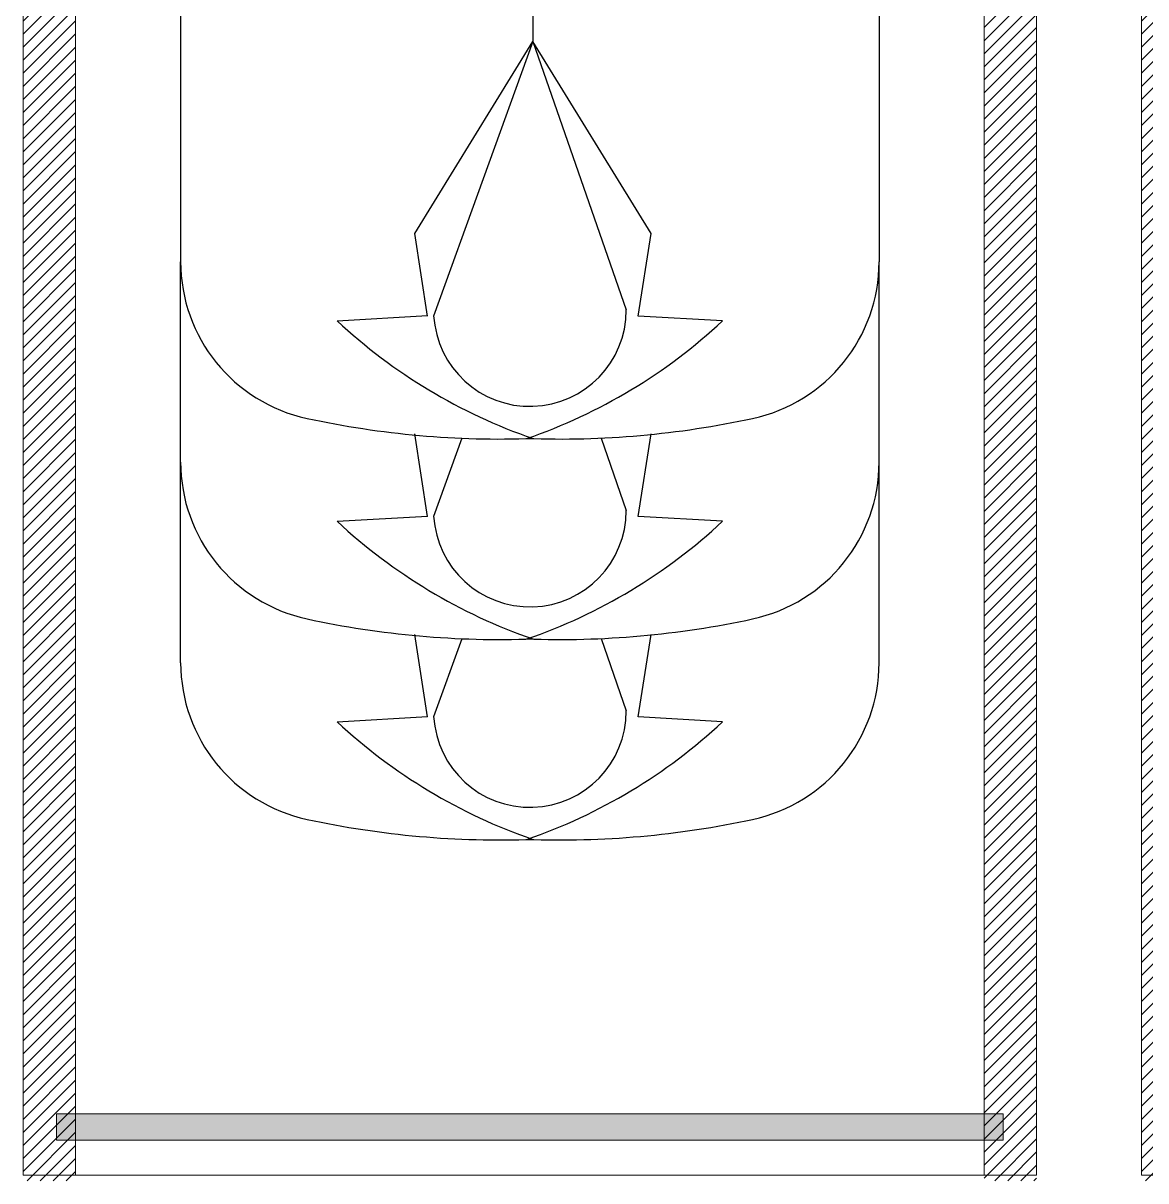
# Model space of a CAD drawing. Header units: millimetres. Extents: x 126 to 12547, y 1644 to 26714.
# Drawn here: x 9780.9 to 10166.4, y 1643.8 to 2041.4 of the extents above; entities that cross this region are included whole.
import ezdxf

# ---------------------------------------------------------------- set-up
doc = ezdxf.new("R2010")
doc.units = ezdxf.units.MM
doc.layers.add('F_ARREDI', color=7, linetype='Continuous', lineweight=5)
doc.layers.add('F_MULTI laminato OPACO', color=1, linetype='Continuous', lineweight=5)
doc.layers.add('VESTIARIO - clothing', color=185, linetype='Continuous')

# ---------------------------------------------------------------- blocks, each defined once
blk = doc.blocks.new('ARMADIO_camera master_sol.C_pianta')
at = {"layer": 'F_MULTI laminato OPACO', "transparency": 33554508}
h = blk.add_hatch(dxfattribs=at)
h.set_pattern_fill('ANSI31', color=256)
h.set_pattern_definition([(45, (1998, 0), (-2.24506403, 2.24506403), [])])
h.paths.add_polyline_path([(719854.42, 531638.1), (719836.42, 531638.1), (719836.42, 531056.1), (719854.42, 531056.1)])
h = blk.add_hatch(dxfattribs=at)
h.set_pattern_fill('ANSI31', color=256)
h.set_pattern_definition([(45, (2382, -6e-09), (-2.24506403, 2.24506403), [])])
h.paths.add_polyline_path([(719908.42, 531638.1), (719890.42, 531638.1), (719890.42, 531056.1), (719908.42, 531056.1)])
h = blk.add_hatch(dxfattribs=at)
h.set_pattern_fill('ANSI31', color=256)
h.set_pattern_definition([(45, (2382, 0), (-2.24506403, 2.24506403), [])])
h.paths.add_polyline_path([(720238.42, 531638.1), (720220.42, 531638.1), (720220.42, 531056.1), (720238.42, 531056.1)])
h = blk.add_hatch(color=256, dxfattribs=at)
h.dxf.hatch_style = 1
h.paths.add_polyline_path([(719901.92, 531615.1), (720226.92, 531615.1), (720226.92, 531624.1), (719901.92, 531624.1)])
at = {"layer": 'F_MULTI laminato OPACO'}
for points in [[(719836.42, 531636.1), (719854.42, 531636.1), (719854.42, 531056.1), (719836.42, 531056.1)], [(719890.42, 531636.1), (719908.42, 531636.1), (719908.42, 531056.1), (719890.42, 531056.1)], [(720220.42, 531636.1), (719908.42, 531636.1), (719908.42, 531056.1), (720220.42, 531056.1)], [(720220.42, 531636.1), (720238.42, 531636.1), (720238.42, 531056.1), (720220.42, 531056.1)], [(719901.92, 531615.1), (720226.92, 531615.1), (720226.92, 531624.1), (719901.92, 531624.1)], [(720220.42, 531615.1), (719908.42, 531615.1), (719908.42, 531067.1), (720220.42, 531067.1)], [(720220.42, 531615.1), (719908.42, 531615.1), (719908.42, 531067.1), (720220.42, 531067.1)]]:
    blk.add_lwpolyline(points, close=True, dxfattribs=at)
at = {"layer": 'VESTIARIO - clothing', "color": 3}
for p, q in [((719998.26, 531480.46), (720027.21, 531478.8)), ((720130.58, 531480.46), (720099.59, 531478.68)), ((720027.21, 531478.8), (720022.8, 531450.47)), ((720039.96, 531451.88), (720031.32, 531476.73)), ((720087.78, 531451.93), (720097.5, 531478.8)), ((720099.57, 531478.8), (720103.98, 531450.47)), ((719944.51, 531460.17), (719944.51, 531391.33)), ((720184.34, 531460.17), (720184.34, 531391.33)), ((719998.26, 531411.62), (720027.21, 531409.95)), ((720027.21, 531409.95), (720022.8, 531381.63)), ((720087.78, 531383.08), (720097.5, 531409.95)), ((720099.57, 531409.95), (720103.98, 531381.63)), ((720130.58, 531411.62), (720099.59, 531409.83)), ((720039.96, 531383.03), (720031.32, 531407.88)), ((719944.51, 531391.33), (719944.51, 531322.49)), ((720184.34, 531391.33), (720184.34, 531322.49)), ((719998.26, 531342.78), (720027.21, 531341.11)), ((720130.58, 531342.78), (720099.59, 531340.99)), ((720027.21, 531341.11), (720022.8, 531312.78)), ((720063.39, 531246.86), (720031.32, 531339.04)), ((720063.39, 531246.86), (720097.5, 531341.11)), ((720099.57, 531341.11), (720103.98, 531312.78)), ((719944.51, 531113.61), (719944.51, 531322.49)), ((720184.34, 531113.61), (720184.34, 531322.49)), ((720022.8, 531312.78), (720063.39, 531246.86)), ((720103.98, 531312.78), (720063.39, 531246.86)), ((720063.39, 531136.27), (720063.39, 531246.86))]:
    blk.add_line(p, q, dxfattribs=at)
for centre, radius, start, end in [((720054.24, 531206.83), 314.21, 87.9541, 102.1837), ((720126.9, 531342.51), 188.62, 109.0113, 132.9997), ((720074.61, 531206.83), 314.21, 77.8163, 92.0459), ((720001.94, 531342.51), 188.62, 47.0003, 70.9887), ((719999.54, 531460.17), 55.03, 102.1837, 180), ((720129.31, 531460.17), 55.03, 0, 77.8163), ((720064.42, 531476.73), 33.1, 3.4091, 180), ((720054.24, 531137.99), 314.21, 87.9541, 102.1837), ((720126.9, 531273.67), 188.62, 109.0113, 132.9997), ((720074.61, 531137.99), 314.21, 77.8163, 92.0459), ((720001.94, 531273.67), 188.62, 47.0003, 70.9887), ((719999.54, 531391.33), 55.03, 102.1837, 180), ((720129.31, 531391.33), 55.03, 0, 77.8163), ((720064.42, 531407.88), 33.1, 3.4091, 180), ((720054.24, 531069.14), 314.21, 87.9541, 102.1837), ((720126.9, 531204.83), 188.62, 109.0113, 132.9997), ((720074.61, 531069.14), 314.21, 77.8163, 92.0459), ((720001.94, 531204.83), 188.62, 47.0003, 70.9887), ((719999.54, 531322.49), 55.03, 102.1837, 180), ((720129.31, 531322.49), 55.03, 0, 77.8163), ((720064.42, 531339.04), 33.1, 3.4091, 180)]:
    blk.add_arc(centre, radius, start, end, dxfattribs=at)

msp = doc.modelspace()

# ---------------------------------------------------------------- block references
at = {"layer": 'F_ARREDI', "color": 2, "lineweight": 5, "rotation": 180}
msp.add_blockref('ARMADIO_camera master_sol.C_pianta', (730019.29, 533281.93), dxfattribs=at)

doc.saveas('drawing.dxf')
